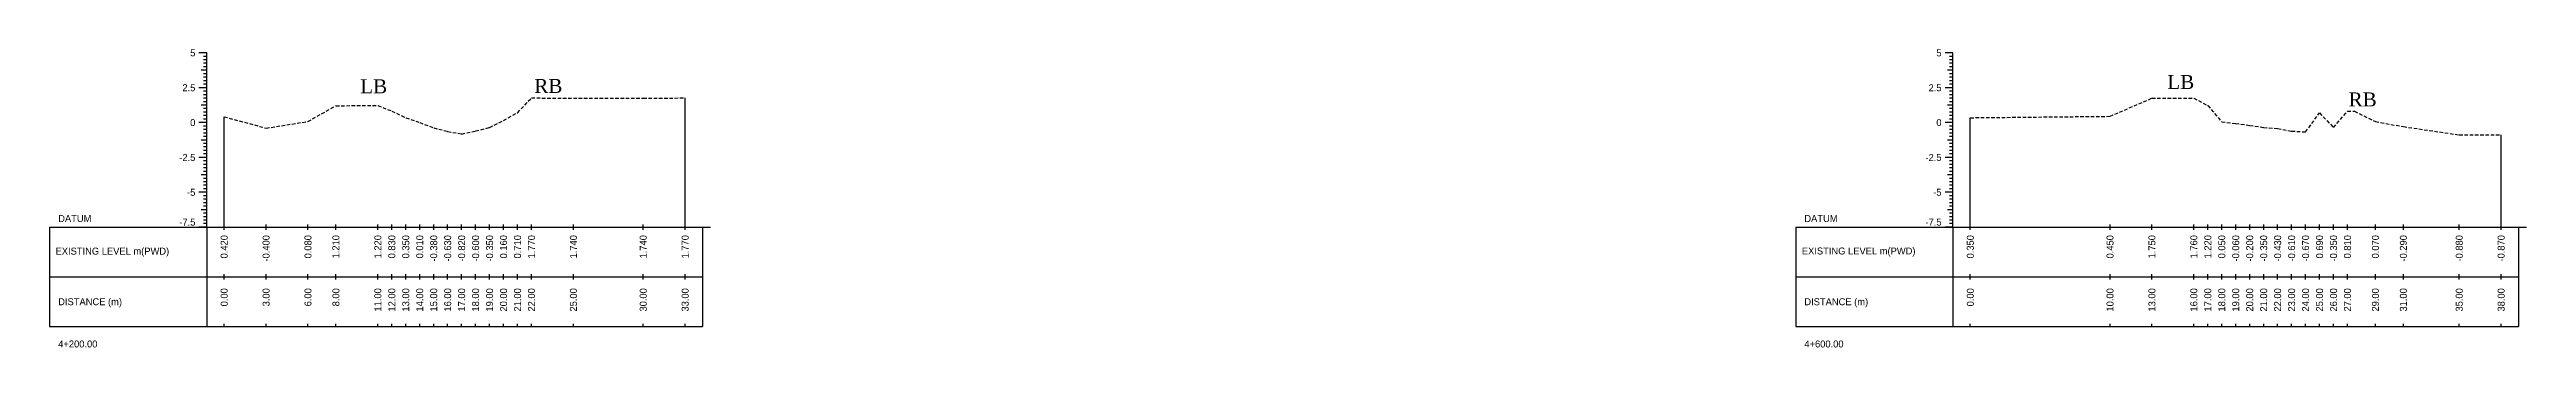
# Model space of a CAD drawing. Header units: inches. Extents: x 6579 to 9220, y -2276 to -1013.
# Drawn here: x 8655.2 to 8832.5, y -1369.5 to -1348.1 of the extents above; entities that cross this region are included whole.
import ezdxf
from ezdxf.enums import TextEntityAlignment as Align

# ---------------------------------------------------------------- set-up
doc = ezdxf.new("R2010")
doc.units = ezdxf.units.IN
doc.header["$MEASUREMENT"] = 0
doc.linetypes.add('HIDDEN', pattern=[0.375, 0.25, -0.125])
doc.layers.add('CS_Drawing', color=7, linetype='Continuous')
doc.layers.add('GL', color=3, linetype='HIDDEN')
doc.styles.add('romans', font='romans.shx')

msp = doc.modelspace()

# ---------------------------------------------------------------- linework, layer by layer
at = {"layer": 'CS_Drawing'}
for p, q in [((8666.45, -1348.39), (8665.89, -1348.39)), ((8666.45, -1348.39), (8666.06, -1348.39)), ((8666.45, -1348.39), (8666.22, -1348.39)), ((8666.45, -1348.64), (8666.22, -1348.64)), ((8666.45, -1348.89), (8666.22, -1348.89)), ((8666.45, -1349.14), (8666.22, -1349.14)), ((8666.45, -1360.89), (8666.45, -1348.39)), ((8791.45, -1348.39), (8790.89, -1348.39)), ((8791.45, -1348.39), (8790.89, -1348.39)), ((8791.45, -1348.39), (8791.06, -1348.39)), ((8791.45, -1348.39), (8791.06, -1348.39)), ((8791.45, -1348.39), (8791.22, -1348.39)), ((8791.45, -1348.39), (8791.22, -1348.39)), ((8791.45, -1348.64), (8791.22, -1348.64)), ((8791.45, -1348.64), (8791.22, -1348.64)), ((8791.45, -1348.89), (8791.22, -1348.89)), ((8791.45, -1348.89), (8791.22, -1348.89)), ((8791.45, -1349.14), (8791.22, -1349.14)), ((8791.45, -1349.14), (8791.22, -1349.14)), ((8791.45, -1360.89), (8791.45, -1348.39)), ((8791.45, -1360.89), (8791.45, -1348.39)), ((8666.45, -1350.89), (8665.89, -1350.89)), ((8666.45, -1349.64), (8666.06, -1349.64)), ((8666.45, -1350.89), (8666.06, -1350.89)), ((8666.45, -1349.39), (8666.22, -1349.39)), ((8666.45, -1349.64), (8666.22, -1349.64)), ((8666.45, -1349.89), (8666.22, -1349.89)), ((8666.45, -1350.14), (8666.22, -1350.14)), ((8666.45, -1350.39), (8666.22, -1350.39)), ((8666.45, -1350.64), (8666.22, -1350.64)), ((8666.45, -1350.89), (8666.22, -1350.89)), ((8791.45, -1350.89), (8790.89, -1350.89)), ((8791.45, -1350.89), (8790.89, -1350.89)), ((8791.45, -1349.64), (8791.06, -1349.64)), ((8791.45, -1349.64), (8791.06, -1349.64)), ((8791.45, -1350.89), (8791.06, -1350.89)), ((8791.45, -1350.89), (8791.06, -1350.89)), ((8791.45, -1349.39), (8791.22, -1349.39)), ((8791.45, -1349.39), (8791.22, -1349.39)), ((8791.45, -1349.64), (8791.22, -1349.64)), ((8791.45, -1349.64), (8791.22, -1349.64)), ((8791.45, -1349.89), (8791.22, -1349.89)), ((8791.45, -1349.89), (8791.22, -1349.89)), ((8791.45, -1350.14), (8791.22, -1350.14)), ((8791.45, -1350.14), (8791.22, -1350.14)), ((8791.45, -1350.39), (8791.22, -1350.39)), ((8791.45, -1350.39), (8791.22, -1350.39)), ((8791.45, -1350.64), (8791.22, -1350.64)), ((8791.45, -1350.64), (8791.22, -1350.64)), ((8791.45, -1350.89), (8791.22, -1350.89)), ((8791.45, -1350.89), (8791.22, -1350.89)), ((8666.45, -1352.14), (8666.06, -1352.14)), ((8666.45, -1351.14), (8666.22, -1351.14)), ((8666.45, -1351.39), (8666.22, -1351.39)), ((8666.45, -1351.64), (8666.22, -1351.64)), ((8666.45, -1351.89), (8666.22, -1351.89)), ((8666.45, -1352.14), (8666.22, -1352.14)), ((8666.45, -1352.39), (8666.22, -1352.39)), ((8666.45, -1352.64), (8666.22, -1352.64)), ((8666.45, -1352.89), (8666.22, -1352.89)), ((8700.7, -1360.89), (8700.7, -1351.62)), ((8791.45, -1352.14), (8791.06, -1352.14)), ((8791.45, -1352.14), (8791.06, -1352.14)), ((8791.45, -1351.14), (8791.22, -1351.14)), ((8791.45, -1351.14), (8791.22, -1351.14)), ((8791.45, -1351.39), (8791.22, -1351.39)), ((8791.45, -1351.39), (8791.22, -1351.39)), ((8791.45, -1351.64), (8791.22, -1351.64)), ((8791.45, -1351.64), (8791.22, -1351.64)), ((8791.45, -1351.89), (8791.22, -1351.89)), ((8791.45, -1351.89), (8791.22, -1351.89)), ((8791.45, -1352.14), (8791.22, -1352.14)), ((8791.45, -1352.14), (8791.22, -1352.14)), ((8791.45, -1352.39), (8791.22, -1352.39)), ((8791.45, -1352.39), (8791.22, -1352.39)), ((8791.45, -1352.64), (8791.22, -1352.64)), ((8791.45, -1352.64), (8791.22, -1352.64)), ((8791.45, -1352.89), (8791.22, -1352.89)), ((8791.45, -1352.89), (8791.22, -1352.89)), ((8666.45, -1353.39), (8665.89, -1353.39)), ((8666.45, -1353.39), (8666.06, -1353.39)), ((8666.45, -1354.64), (8666.06, -1354.64)), ((8666.45, -1353.14), (8666.22, -1353.14)), ((8666.45, -1353.39), (8666.22, -1353.39)), ((8666.45, -1353.64), (8666.22, -1353.64)), ((8666.45, -1353.89), (8666.22, -1353.89)), ((8666.45, -1354.14), (8666.22, -1354.14)), ((8666.45, -1354.39), (8666.22, -1354.39)), ((8666.45, -1354.64), (8666.22, -1354.64)), ((8667.7, -1360.89), (8667.7, -1352.97)), ((8791.45, -1353.39), (8790.89, -1353.39)), ((8791.45, -1353.39), (8790.89, -1353.39)), ((8791.45, -1353.39), (8791.06, -1353.39)), ((8791.45, -1353.39), (8791.06, -1353.39)), ((8791.45, -1354.64), (8791.06, -1354.64)), ((8791.45, -1354.64), (8791.06, -1354.64)), ((8791.45, -1353.14), (8791.22, -1353.14)), ((8791.45, -1353.14), (8791.22, -1353.14)), ((8791.45, -1353.39), (8791.22, -1353.39)), ((8791.45, -1353.39), (8791.22, -1353.39)), ((8791.45, -1353.64), (8791.22, -1353.64)), ((8791.45, -1353.64), (8791.22, -1353.64)), ((8791.45, -1353.89), (8791.22, -1353.89)), ((8791.45, -1353.89), (8791.22, -1353.89)), ((8791.45, -1354.14), (8791.22, -1354.14)), ((8791.45, -1354.14), (8791.22, -1354.14)), ((8791.45, -1354.39), (8791.22, -1354.39)), ((8791.45, -1354.39), (8791.22, -1354.39)), ((8791.45, -1354.64), (8791.22, -1354.64)), ((8791.45, -1354.64), (8791.22, -1354.64)), ((8792.7, -1360.89), (8792.7, -1353.04)), ((8792.7, -1360.89), (8792.7, -1353.04)), ((8830.7, -1360.89), (8830.7, -1354.26)), ((8830.7, -1360.89), (8830.7, -1354.26)), ((8666.45, -1355.89), (8665.89, -1355.89)), ((8666.45, -1355.89), (8666.06, -1355.89)), ((8666.45, -1354.89), (8666.22, -1354.89)), ((8666.45, -1355.14), (8666.22, -1355.14)), ((8666.45, -1355.39), (8666.22, -1355.39)), ((8666.45, -1355.64), (8666.22, -1355.64)), ((8666.45, -1355.89), (8666.22, -1355.89)), ((8666.45, -1356.14), (8666.22, -1356.14)), ((8666.45, -1356.39), (8666.22, -1356.39)), ((8791.45, -1355.89), (8790.89, -1355.89)), ((8791.45, -1355.89), (8790.89, -1355.89)), ((8791.45, -1355.89), (8791.06, -1355.89)), ((8791.45, -1355.89), (8791.06, -1355.89)), ((8791.45, -1354.89), (8791.22, -1354.89)), ((8791.45, -1354.89), (8791.22, -1354.89)), ((8791.45, -1355.14), (8791.22, -1355.14)), ((8791.45, -1355.14), (8791.22, -1355.14)), ((8791.45, -1355.39), (8791.22, -1355.39)), ((8791.45, -1355.39), (8791.22, -1355.39)), ((8791.45, -1355.64), (8791.22, -1355.64)), ((8791.45, -1355.64), (8791.22, -1355.64)), ((8791.45, -1355.89), (8791.22, -1355.89)), ((8791.45, -1355.89), (8791.22, -1355.89)), ((8791.45, -1356.14), (8791.22, -1356.14)), ((8791.45, -1356.14), (8791.22, -1356.14)), ((8791.45, -1356.39), (8791.22, -1356.39)), ((8791.45, -1356.39), (8791.22, -1356.39)), ((8666.45, -1357.14), (8666.06, -1357.14)), ((8666.45, -1356.64), (8666.22, -1356.64)), ((8666.45, -1356.89), (8666.22, -1356.89)), ((8666.45, -1357.14), (8666.22, -1357.14)), ((8666.45, -1357.39), (8666.22, -1357.39)), ((8666.45, -1357.64), (8666.22, -1357.64)), ((8666.45, -1357.89), (8666.22, -1357.89)), ((8666.45, -1358.14), (8666.22, -1358.14)), ((8791.45, -1357.14), (8791.06, -1357.14)), ((8791.45, -1357.14), (8791.06, -1357.14)), ((8791.45, -1356.64), (8791.22, -1356.64)), ((8791.45, -1356.64), (8791.22, -1356.64)), ((8791.45, -1356.89), (8791.22, -1356.89)), ((8791.45, -1356.89), (8791.22, -1356.89)), ((8791.45, -1357.14), (8791.22, -1357.14)), ((8791.45, -1357.14), (8791.22, -1357.14)), ((8791.45, -1357.39), (8791.22, -1357.39)), ((8791.45, -1357.39), (8791.22, -1357.39)), ((8791.45, -1357.64), (8791.22, -1357.64)), ((8791.45, -1357.64), (8791.22, -1357.64)), ((8791.45, -1357.89), (8791.22, -1357.89)), ((8791.45, -1357.89), (8791.22, -1357.89)), ((8791.45, -1358.14), (8791.22, -1358.14)), ((8791.45, -1358.14), (8791.22, -1358.14)), ((8666.45, -1358.39), (8665.89, -1358.39)), ((8666.45, -1358.39), (8666.06, -1358.39)), ((8666.45, -1359.64), (8666.06, -1359.64)), ((8666.45, -1358.39), (8666.22, -1358.39)), ((8666.45, -1358.64), (8666.22, -1358.64)), ((8666.45, -1358.89), (8666.22, -1358.89)), ((8666.45, -1359.14), (8666.22, -1359.14)), ((8666.45, -1359.39), (8666.22, -1359.39)), ((8666.45, -1359.64), (8666.22, -1359.64)), ((8666.45, -1359.89), (8666.22, -1359.89)), ((8791.45, -1358.39), (8790.89, -1358.39)), ((8791.45, -1358.39), (8790.89, -1358.39)), ((8791.45, -1358.39), (8791.06, -1358.39)), ((8791.45, -1358.39), (8791.06, -1358.39)), ((8791.45, -1359.64), (8791.06, -1359.64)), ((8791.45, -1359.64), (8791.06, -1359.64)), ((8791.45, -1358.39), (8791.22, -1358.39)), ((8791.45, -1358.39), (8791.22, -1358.39)), ((8791.45, -1358.64), (8791.22, -1358.64)), ((8791.45, -1358.64), (8791.22, -1358.64)), ((8791.45, -1358.89), (8791.22, -1358.89)), ((8791.45, -1358.89), (8791.22, -1358.89)), ((8791.45, -1359.14), (8791.22, -1359.14)), ((8791.45, -1359.14), (8791.22, -1359.14)), ((8791.45, -1359.39), (8791.22, -1359.39)), ((8791.45, -1359.39), (8791.22, -1359.39)), ((8791.45, -1359.64), (8791.22, -1359.64)), ((8791.45, -1359.64), (8791.22, -1359.64)), ((8791.45, -1359.89), (8791.22, -1359.89)), ((8791.45, -1359.89), (8791.22, -1359.89)), ((8655.2, -1360.89), (8666.45, -1360.89)), ((8655.2, -1360.89), (8655.2, -1368.02)), ((8666.45, -1360.89), (8665.89, -1360.89)), ((8666.45, -1360.89), (8666.06, -1360.89)), ((8666.45, -1360.14), (8666.22, -1360.14)), ((8666.45, -1360.39), (8666.22, -1360.39)), ((8666.45, -1360.64), (8666.22, -1360.64)), ((8666.45, -1360.89), (8666.22, -1360.89)), ((8666.45, -1360.89), (8701.95, -1360.89)), ((8666.45, -1360.89), (8666.45, -1368.02)), ((8667.7, -1361.08), (8667.7, -1360.71)), ((8670.7, -1361.08), (8670.7, -1360.71)), ((8673.7, -1361.08), (8673.7, -1360.71)), ((8675.7, -1361.08), (8675.7, -1360.71)), ((8678.7, -1361.08), (8678.7, -1360.71)), ((8679.7, -1361.08), (8679.7, -1360.71)), ((8680.7, -1361.08), (8680.7, -1360.71)), ((8681.7, -1361.08), (8681.7, -1360.71)), ((8682.7, -1361.08), (8682.7, -1360.71)), ((8683.7, -1361.08), (8683.7, -1360.71)), ((8684.7, -1361.08), (8684.7, -1360.71)), ((8685.7, -1361.08), (8685.7, -1360.71)), ((8686.7, -1361.08), (8686.7, -1360.71)), ((8687.7, -1361.08), (8687.7, -1360.71)), ((8688.7, -1361.08), (8688.7, -1360.71)), ((8689.7, -1361.08), (8689.7, -1360.71)), ((8692.7, -1361.08), (8692.7, -1360.71)), ((8697.7, -1361.08), (8697.7, -1360.71)), ((8700.7, -1361.08), (8700.7, -1360.71)), ((8701.95, -1360.89), (8702.51, -1360.89)), ((8701.95, -1360.89), (8702.34, -1360.89)), ((8701.95, -1360.89), (8702.17, -1360.89)), ((8701.95, -1360.89), (8701.95, -1368.02)), ((8780.2, -1360.89), (8791.45, -1360.89)), ((8780.2, -1360.89), (8780.2, -1368.02)), ((8780.2, -1360.89), (8791.45, -1360.89)), ((8780.2, -1360.89), (8780.2, -1368.02)), ((8791.45, -1360.89), (8790.89, -1360.89)), ((8791.45, -1360.89), (8790.89, -1360.89)), ((8791.45, -1360.89), (8791.06, -1360.89)), ((8791.45, -1360.89), (8791.06, -1360.89)), ((8791.45, -1360.14), (8791.22, -1360.14)), ((8791.45, -1360.14), (8791.22, -1360.14)), ((8791.45, -1360.39), (8791.22, -1360.39)), ((8791.45, -1360.39), (8791.22, -1360.39)), ((8791.45, -1360.64), (8791.22, -1360.64)), ((8791.45, -1360.64), (8791.22, -1360.64)), ((8791.45, -1360.89), (8791.22, -1360.89)), ((8791.45, -1360.89), (8791.22, -1360.89)), ((8791.45, -1360.89), (8831.95, -1360.89)), ((8791.45, -1360.89), (8791.45, -1368.02)), ((8791.45, -1360.89), (8831.95, -1360.89)), ((8791.45, -1360.89), (8791.45, -1368.02)), ((8792.7, -1361.08), (8792.7, -1360.71)), ((8792.7, -1361.08), (8792.7, -1360.71)), ((8802.7, -1361.08), (8802.7, -1360.71)), ((8802.7, -1361.08), (8802.7, -1360.71)), ((8805.7, -1361.08), (8805.7, -1360.71)), ((8805.7, -1361.08), (8805.7, -1360.71)), ((8808.7, -1361.08), (8808.7, -1360.71)), ((8808.7, -1361.08), (8808.7, -1360.71)), ((8809.7, -1361.08), (8809.7, -1360.71)), ((8809.7, -1361.08), (8809.7, -1360.71)), ((8810.7, -1361.08), (8810.7, -1360.71)), ((8810.7, -1361.08), (8810.7, -1360.71)), ((8811.7, -1361.08), (8811.7, -1360.71)), ((8811.7, -1361.08), (8811.7, -1360.71)), ((8812.7, -1361.08), (8812.7, -1360.71)), ((8812.7, -1361.08), (8812.7, -1360.71)), ((8813.7, -1361.08), (8813.7, -1360.71)), ((8813.7, -1361.08), (8813.7, -1360.71)), ((8814.7, -1361.08), (8814.7, -1360.71)), ((8814.7, -1361.08), (8814.7, -1360.71)), ((8815.7, -1361.08), (8815.7, -1360.71)), ((8815.7, -1361.08), (8815.7, -1360.71)), ((8816.7, -1361.08), (8816.7, -1360.71)), ((8816.7, -1361.08), (8816.7, -1360.71)), ((8817.7, -1361.08), (8817.7, -1360.71)), ((8817.7, -1361.08), (8817.7, -1360.71)), ((8818.7, -1361.08), (8818.7, -1360.71)), ((8818.7, -1361.08), (8818.7, -1360.71)), ((8819.7, -1361.08), (8819.7, -1360.71)), ((8819.7, -1361.08), (8819.7, -1360.71)), ((8821.7, -1361.08), (8821.7, -1360.71)), ((8821.7, -1361.08), (8821.7, -1360.71)), ((8823.7, -1361.08), (8823.7, -1360.71)), ((8823.7, -1361.08), (8823.7, -1360.71)), ((8827.7, -1361.08), (8827.7, -1360.71)), ((8827.7, -1361.08), (8827.7, -1360.71)), ((8830.7, -1361.08), (8830.7, -1360.71)), ((8830.7, -1361.08), (8830.7, -1360.71)), ((8831.95, -1360.89), (8832.51, -1360.89)), ((8831.95, -1360.89), (8832.34, -1360.89)), ((8831.95, -1360.89), (8832.17, -1360.89)), ((8831.95, -1360.89), (8831.95, -1368.02)), ((8831.95, -1360.89), (8832.51, -1360.89)), ((8831.95, -1360.89), (8832.34, -1360.89)), ((8831.95, -1360.89), (8832.17, -1360.89)), ((8831.95, -1360.89), (8831.95, -1368.02)), ((8655.2, -1364.46), (8666.45, -1364.46)), ((8666.45, -1364.46), (8701.95, -1364.46)), ((8666.45, -1364.46), (8701.95, -1364.46)), ((8667.7, -1364.64), (8667.7, -1364.27)), ((8670.7, -1364.64), (8670.7, -1364.27)), ((8673.7, -1364.64), (8673.7, -1364.27)), ((8675.7, -1364.64), (8675.7, -1364.27)), ((8678.7, -1364.64), (8678.7, -1364.27)), ((8679.7, -1364.64), (8679.7, -1364.27)), ((8680.7, -1364.64), (8680.7, -1364.27)), ((8681.7, -1364.64), (8681.7, -1364.27)), ((8682.7, -1364.64), (8682.7, -1364.27)), ((8683.7, -1364.64), (8683.7, -1364.27)), ((8684.7, -1364.64), (8684.7, -1364.27)), ((8685.7, -1364.64), (8685.7, -1364.27)), ((8686.7, -1364.64), (8686.7, -1364.27)), ((8687.7, -1364.64), (8687.7, -1364.27)), ((8688.7, -1364.64), (8688.7, -1364.27)), ((8689.7, -1364.64), (8689.7, -1364.27)), ((8692.7, -1364.64), (8692.7, -1364.27)), ((8697.7, -1364.64), (8697.7, -1364.27)), ((8700.7, -1364.64), (8700.7, -1364.27)), ((8780.2, -1364.46), (8791.45, -1364.46)), ((8780.2, -1364.46), (8791.45, -1364.46)), ((8791.45, -1364.46), (8831.95, -1364.46)), ((8791.45, -1364.46), (8831.95, -1364.46)), ((8791.45, -1364.46), (8831.95, -1364.46)), ((8791.45, -1364.46), (8831.95, -1364.46)), ((8792.7, -1364.64), (8792.7, -1364.27)), ((8792.7, -1364.64), (8792.7, -1364.27)), ((8802.7, -1364.64), (8802.7, -1364.27)), ((8802.7, -1364.64), (8802.7, -1364.27)), ((8805.7, -1364.64), (8805.7, -1364.27)), ((8805.7, -1364.64), (8805.7, -1364.27)), ((8808.7, -1364.64), (8808.7, -1364.27)), ((8808.7, -1364.64), (8808.7, -1364.27)), ((8809.7, -1364.64), (8809.7, -1364.27)), ((8809.7, -1364.64), (8809.7, -1364.27)), ((8810.7, -1364.64), (8810.7, -1364.27)), ((8810.7, -1364.64), (8810.7, -1364.27)), ((8811.7, -1364.64), (8811.7, -1364.27)), ((8811.7, -1364.64), (8811.7, -1364.27)), ((8812.7, -1364.64), (8812.7, -1364.27)), ((8812.7, -1364.64), (8812.7, -1364.27)), ((8813.7, -1364.64), (8813.7, -1364.27)), ((8813.7, -1364.64), (8813.7, -1364.27)), ((8814.7, -1364.64), (8814.7, -1364.27)), ((8814.7, -1364.64), (8814.7, -1364.27)), ((8815.7, -1364.64), (8815.7, -1364.27)), ((8815.7, -1364.64), (8815.7, -1364.27)), ((8816.7, -1364.64), (8816.7, -1364.27)), ((8816.7, -1364.64), (8816.7, -1364.27)), ((8817.7, -1364.64), (8817.7, -1364.27)), ((8817.7, -1364.64), (8817.7, -1364.27)), ((8818.7, -1364.64), (8818.7, -1364.27)), ((8818.7, -1364.64), (8818.7, -1364.27)), ((8819.7, -1364.64), (8819.7, -1364.27)), ((8819.7, -1364.64), (8819.7, -1364.27)), ((8821.7, -1364.64), (8821.7, -1364.27)), ((8821.7, -1364.64), (8821.7, -1364.27)), ((8823.7, -1364.64), (8823.7, -1364.27)), ((8823.7, -1364.64), (8823.7, -1364.27)), ((8827.7, -1364.64), (8827.7, -1364.27)), ((8827.7, -1364.64), (8827.7, -1364.27)), ((8830.7, -1364.64), (8830.7, -1364.27)), ((8830.7, -1364.64), (8830.7, -1364.27)), ((8655.2, -1368.02), (8666.45, -1368.02)), ((8666.45, -1368.02), (8701.95, -1368.02)), ((8667.7, -1368.02), (8667.7, -1367.83)), ((8670.7, -1368.02), (8670.7, -1367.83)), ((8673.7, -1368.02), (8673.7, -1367.83)), ((8675.7, -1368.02), (8675.7, -1367.83)), ((8678.7, -1368.02), (8678.7, -1367.83)), ((8679.7, -1368.02), (8679.7, -1367.83)), ((8680.7, -1368.02), (8680.7, -1367.83)), ((8681.7, -1368.02), (8681.7, -1367.83)), ((8682.7, -1368.02), (8682.7, -1367.83)), ((8683.7, -1368.02), (8683.7, -1367.83)), ((8684.7, -1368.02), (8684.7, -1367.83)), ((8685.7, -1368.02), (8685.7, -1367.83)), ((8686.7, -1368.02), (8686.7, -1367.83)), ((8687.7, -1368.02), (8687.7, -1367.83)), ((8688.7, -1368.02), (8688.7, -1367.83)), ((8689.7, -1368.02), (8689.7, -1367.83)), ((8692.7, -1368.02), (8692.7, -1367.83)), ((8697.7, -1368.02), (8697.7, -1367.83)), ((8700.7, -1368.02), (8700.7, -1367.83)), ((8780.2, -1368.02), (8791.45, -1368.02)), ((8780.2, -1368.02), (8791.45, -1368.02)), ((8791.45, -1368.02), (8831.95, -1368.02)), ((8791.45, -1368.02), (8831.95, -1368.02)), ((8792.7, -1368.02), (8792.7, -1367.83)), ((8792.7, -1368.02), (8792.7, -1367.83)), ((8802.7, -1368.02), (8802.7, -1367.83)), ((8802.7, -1368.02), (8802.7, -1367.83)), ((8805.7, -1368.02), (8805.7, -1367.83)), ((8805.7, -1368.02), (8805.7, -1367.83)), ((8808.7, -1368.02), (8808.7, -1367.83)), ((8808.7, -1368.02), (8808.7, -1367.83)), ((8809.7, -1368.02), (8809.7, -1367.83)), ((8809.7, -1368.02), (8809.7, -1367.83)), ((8810.7, -1368.02), (8810.7, -1367.83)), ((8810.7, -1368.02), (8810.7, -1367.83)), ((8811.7, -1368.02), (8811.7, -1367.83)), ((8811.7, -1368.02), (8811.7, -1367.83)), ((8812.7, -1368.02), (8812.7, -1367.83)), ((8812.7, -1368.02), (8812.7, -1367.83)), ((8813.7, -1368.02), (8813.7, -1367.83)), ((8813.7, -1368.02), (8813.7, -1367.83)), ((8814.7, -1368.02), (8814.7, -1367.83)), ((8814.7, -1368.02), (8814.7, -1367.83)), ((8815.7, -1368.02), (8815.7, -1367.83)), ((8815.7, -1368.02), (8815.7, -1367.83)), ((8816.7, -1368.02), (8816.7, -1367.83)), ((8816.7, -1368.02), (8816.7, -1367.83)), ((8817.7, -1368.02), (8817.7, -1367.83)), ((8817.7, -1368.02), (8817.7, -1367.83)), ((8818.7, -1368.02), (8818.7, -1367.83)), ((8818.7, -1368.02), (8818.7, -1367.83)), ((8819.7, -1368.02), (8819.7, -1367.83)), ((8819.7, -1368.02), (8819.7, -1367.83)), ((8821.7, -1368.02), (8821.7, -1367.83)), ((8821.7, -1368.02), (8821.7, -1367.83)), ((8823.7, -1368.02), (8823.7, -1367.83)), ((8823.7, -1368.02), (8823.7, -1367.83)), ((8827.7, -1368.02), (8827.7, -1367.83)), ((8827.7, -1368.02), (8827.7, -1367.83)), ((8830.7, -1368.02), (8830.7, -1367.83)), ((8830.7, -1368.02), (8830.7, -1367.83))]:
    msp.add_line(p, q, dxfattribs=at)
at = {"layer": 'GL'}
for points in [[(8667.7, -1352.97), (8670.7, -1353.79), (8673.7, -1353.31), (8675.7, -1352.18), (8678.7, -1352.17), (8679.7, -1352.56), (8680.7, -1353.04), (8681.7, -1353.38), (8682.7, -1353.77), (8683.7, -1354.02), (8684.7, -1354.21), (8685.7, -1353.99), (8686.7, -1353.74), (8687.7, -1353.23), (8688.7, -1352.68), (8689.7, -1351.62), (8692.7, -1351.65), (8697.7, -1351.65), (8700.7, -1351.62)], [(8792.7, -1353.04), (8802.7, -1352.94), (8805.7, -1351.64), (8808.7, -1351.63), (8809.7, -1352.17), (8810.7, -1353.34), (8811.7, -1353.45), (8812.7, -1353.59), (8813.7, -1353.74), (8814.7, -1353.82), (8815.7, -1354), (8816.7, -1354.06), (8817.7, -1352.7), (8818.7, -1353.74), (8819.7, -1352.58), (8820.2, -1352.58), (8821.7, -1353.32), (8823.7, -1353.68), (8827.7, -1354.27), (8830.7, -1354.26)], [(8792.7, -1353.04), (8802.7, -1352.94), (8805.7, -1351.64), (8808.7, -1351.63), (8809.7, -1352.17), (8810.7, -1353.34), (8811.7, -1353.45), (8812.7, -1353.59), (8813.7, -1353.74), (8814.7, -1353.82), (8815.7, -1354), (8816.7, -1354.06), (8817.7, -1352.7), (8818.7, -1353.74), (8819.7, -1352.58), (8820.2, -1352.58), (8821.7, -1353.32), (8823.7, -1353.68), (8827.7, -1354.27), (8830.7, -1354.26)]]:
    msp.add_lwpolyline(points, dxfattribs=at)

# ---------------------------------------------------------------- texts
at = {"char_height": 1, "width": 263.4059, "attachment_point": 1, "style": 'romans'}
for s, insert in [('{\\fTimes New Roman|b0|i0|c0|p18;LB}', (8677.44, -1350.29)), ('{\\fTimes New Roman|b0|i0|c0|p18;RB}', (8689.9, -1350.26)), ('{\\fTimes New Roman|b0|i0|c0|p18;LB}', (8806.8, -1349.98)), ('{\\fTimes New Roman|b0|i0|c0|p18;LB}', (8806.8, -1349.98)), ('{\\fTimes New Roman|b0|i0|c0|p18;RB}', (8819.78, -1351.23)), ('{\\fTimes New Roman|b0|i0|c0|p18;RB}', (8819.78, -1351.23))]:
    msp.add_mtext(s, dxfattribs=dict(at, insert=insert))
at = {"layer": 'CS_Drawing'}
for s, p in [('5', (8665.64, -1348.39)), ('5', (8790.64, -1348.39)), ('5', (8790.64, -1348.39)), ('2.5', (8665.64, -1350.89)), ('2.5', (8790.64, -1350.89)), ('2.5', (8790.64, -1350.89)), ('0', (8665.64, -1353.39)), ('0', (8790.64, -1353.39)), ('0', (8790.64, -1353.39)), ('-2.5', (8665.64, -1355.89)), ('-2.5', (8790.64, -1355.89)), ('-2.5', (8790.64, -1355.89)), ('-5', (8665.64, -1358.39)), ('-5', (8790.64, -1358.39)), ('-5', (8790.64, -1358.39))]:
    msp.add_text(s, height=0.5, dxfattribs=at).set_placement(p, align=Align.MIDDLE_RIGHT)
for s, p in [('DATUM', (8655.82, -1360.27)), ('DATUM', (8780.82, -1360.27)), ('DATUM', (8780.82, -1360.27)), ('EXISTING LEVEL m(PWD)', (8655.63, -1362.61)), ('EXISTING LEVEL m(PWD)', (8780.64, -1362.6)), ('EXISTING LEVEL m(PWD)', (8780.64, -1362.6)), ('DISTANCE (m)', (8655.82, -1366.24)), ('DISTANCE (m)', (8780.82, -1366.24)), ('DISTANCE (m)', (8780.82, -1366.24)), ('4+200.00', (8655.82, -1369.27)), ('4+600.00', (8780.82, -1369.27)), ('4+600.00', (8780.82, -1369.27))]:
    msp.add_text(s, height=0.5, dxfattribs=at).set_placement(p, align=Align.MIDDLE_LEFT)
for p in [(8665.64, -1360.78), (8790.64, -1360.78), (8790.64, -1360.78)]:
    msp.add_text('-7.5', height=0.5, dxfattribs=at).set_placement(p, align=Align.RIGHT)
for s, p in [('0.420', (8667.7, -1361.46)), ('-0.400', (8670.7, -1361.46)), ('0.080', (8673.7, -1361.46)), ('1.210', (8675.7, -1361.46)), ('1.220', (8678.7, -1361.46)), ('0.830', (8679.7, -1361.46)), ('0.350', (8680.7, -1361.46)), ('0.010', (8681.7, -1361.46)), ('-0.380', (8682.7, -1361.46)), ('-0.630', (8683.7, -1361.46)), ('-0.820', (8684.7, -1361.46)), ('-0.600', (8685.7, -1361.46)), ('-0.350', (8686.7, -1361.46)), ('0.160', (8687.7, -1361.46)), ('0.710', (8688.7, -1361.46)), ('1.770', (8689.7, -1361.46)), ('1.740', (8692.7, -1361.46)), ('1.740', (8697.7, -1361.46)), ('1.770', (8700.7, -1361.46)), ('0.350', (8792.7, -1361.46)), ('0.350', (8792.7, -1361.46)), ('0.450', (8802.7, -1361.46)), ('0.450', (8802.7, -1361.46)), ('1.750', (8805.7, -1361.46)), ('1.750', (8805.7, -1361.46)), ('1.760', (8808.7, -1361.46)), ('1.760', (8808.7, -1361.46)), ('1.220', (8809.7, -1361.46)), ('1.220', (8809.7, -1361.46)), ('0.050', (8810.7, -1361.46)), ('0.050', (8810.7, -1361.46)), ('-0.060', (8811.7, -1361.46)), ('-0.060', (8811.7, -1361.46)), ('-0.200', (8812.7, -1361.46)), ('-0.200', (8812.7, -1361.46)), ('-0.350', (8813.7, -1361.46)), ('-0.350', (8813.7, -1361.46)), ('-0.430', (8814.7, -1361.46)), ('-0.430', (8814.7, -1361.46)), ('-0.610', (8815.7, -1361.46)), ('-0.610', (8815.7, -1361.46)), ('-0.670', (8816.7, -1361.46)), ('-0.670', (8816.7, -1361.46)), ('0.690', (8817.7, -1361.46)), ('0.690', (8817.7, -1361.46)), ('-0.350', (8818.7, -1361.46)), ('-0.350', (8818.7, -1361.46)), ('0.810', (8819.7, -1361.46)), ('0.810', (8819.7, -1361.46)), ('0.070', (8821.7, -1361.46)), ('0.070', (8821.7, -1361.46)), ('-0.290', (8823.7, -1361.46)), ('-0.290', (8823.7, -1361.46)), ('-0.880', (8827.7, -1361.46)), ('-0.880', (8827.7, -1361.46)), ('-0.870', (8830.7, -1361.46)), ('-0.870', (8830.7, -1361.46)), ('0.00', (8667.7, -1365.27)), ('3.00', (8670.7, -1365.27)), ('6.00', (8673.7, -1365.27)), ('8.00', (8675.7, -1365.27)), ('11.00', (8678.7, -1365.27)), ('12.00', (8679.7, -1365.27)), ('13.00', (8680.7, -1365.27)), ('14.00', (8681.7, -1365.27)), ('15.00', (8682.7, -1365.27)), ('16.00', (8683.7, -1365.27)), ('17.00', (8684.7, -1365.27)), ('18.00', (8685.7, -1365.27)), ('19.00', (8686.7, -1365.27)), ('20.00', (8687.7, -1365.27)), ('21.00', (8688.7, -1365.27)), ('22.00', (8689.7, -1365.27)), ('25.00', (8692.7, -1365.27)), ('30.00', (8697.7, -1365.27)), ('33.00', (8700.7, -1365.27)), ('0.00', (8792.7, -1365.27)), ('0.00', (8792.7, -1365.27)), ('10.00', (8802.7, -1365.27)), ('10.00', (8802.7, -1365.27)), ('13.00', (8805.7, -1365.27)), ('13.00', (8805.7, -1365.27)), ('16.00', (8808.7, -1365.27)), ('16.00', (8808.7, -1365.27)), ('17.00', (8809.7, -1365.27)), ('17.00', (8809.7, -1365.27)), ('18.00', (8810.7, -1365.27)), ('18.00', (8810.7, -1365.27)), ('19.00', (8811.7, -1365.27)), ('19.00', (8811.7, -1365.27)), ('20.00', (8812.7, -1365.27)), ('20.00', (8812.7, -1365.27)), ('21.00', (8813.7, -1365.27)), ('21.00', (8813.7, -1365.27)), ('22.00', (8814.7, -1365.27)), ('22.00', (8814.7, -1365.27)), ('23.00', (8815.7, -1365.27)), ('23.00', (8815.7, -1365.27)), ('24.00', (8816.7, -1365.27)), ('24.00', (8816.7, -1365.27)), ('25.00', (8817.7, -1365.27)), ('25.00', (8817.7, -1365.27)), ('26.00', (8818.7, -1365.27)), ('26.00', (8818.7, -1365.27)), ('27.00', (8819.7, -1365.27)), ('27.00', (8819.7, -1365.27)), ('29.00', (8821.7, -1365.27)), ('29.00', (8821.7, -1365.27)), ('31.00', (8823.7, -1365.27)), ('31.00', (8823.7, -1365.27)), ('35.00', (8827.7, -1365.27)), ('35.00', (8827.7, -1365.27)), ('38.00', (8830.7, -1365.27)), ('38.00', (8830.7, -1365.27))]:
    msp.add_text(s, height=0.5, rotation=90, dxfattribs=at).set_placement(p, align=Align.MIDDLE_RIGHT)

doc.saveas('drawing.dxf')
